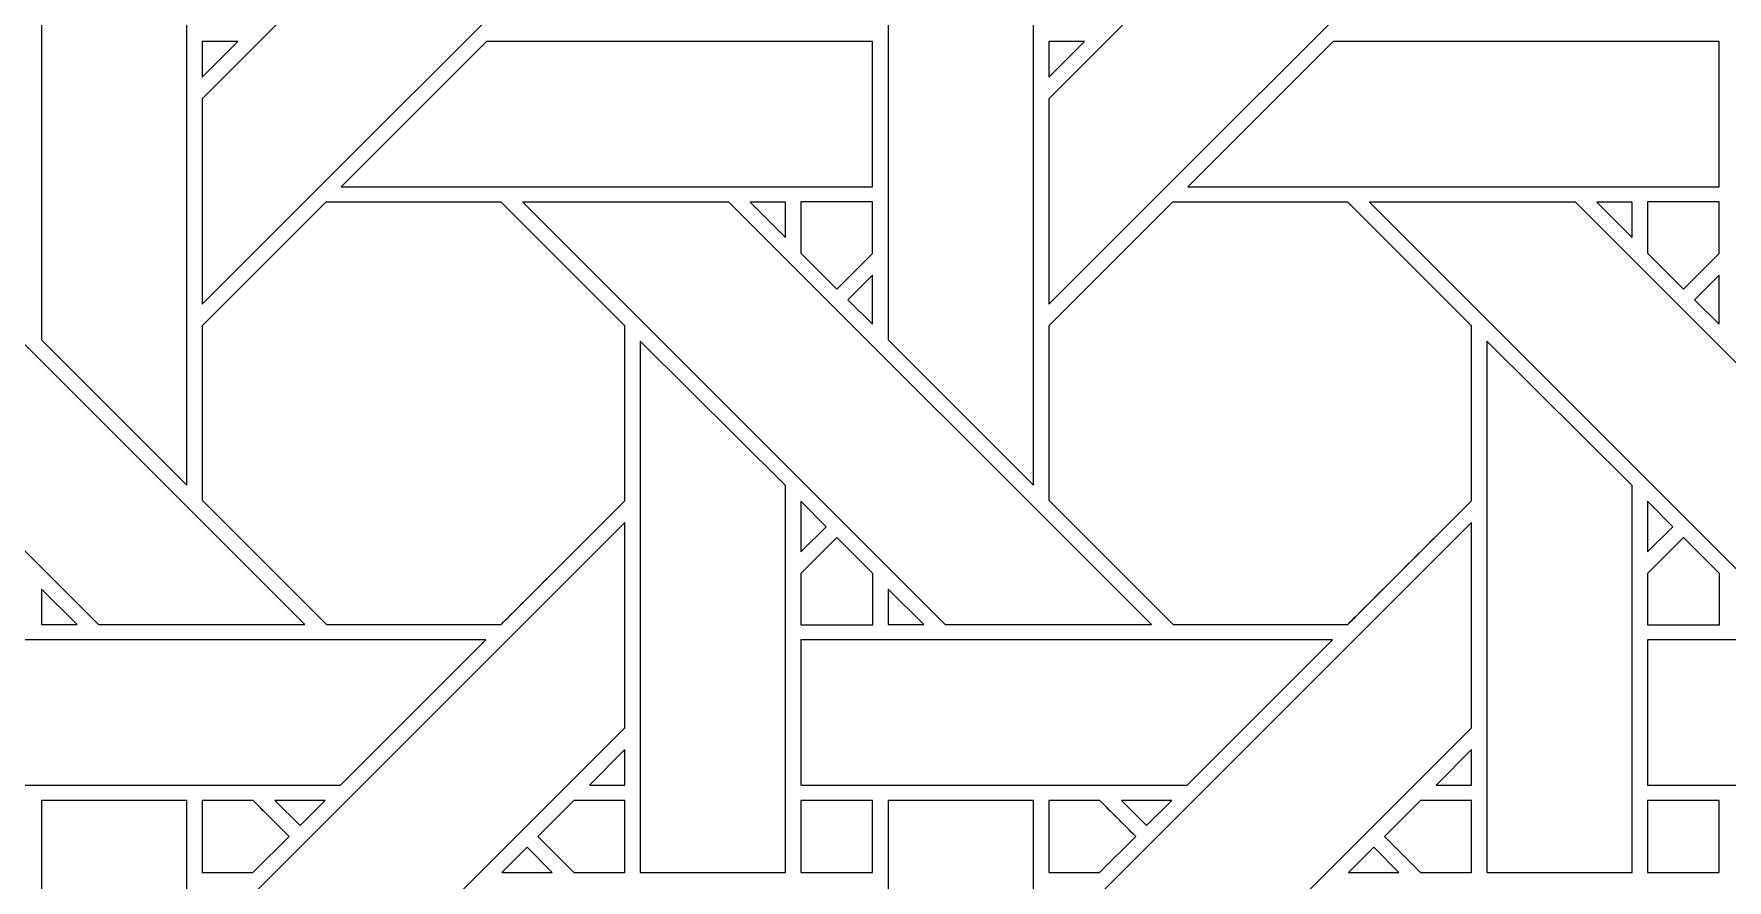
# Model space of a CAD drawing. Header units: inches. Extents: x 4.9 to 19.9, y 1.6 to 16.6.
# Drawn here: x 6.739 to 8.637, y 10.943 to 11.892 of the extents above; entities that cross this region are included whole.
import ezdxf

# ---------------------------------------------------------------- set-up
doc = ezdxf.new("R2010")
doc.units = ezdxf.units.IN
doc.header["$MEASUREMENT"] = 0
doc.layers.add('Design', color=7, linetype='Continuous', lineweight=0)

msp = doc.modelspace()

# ---------------------------------------------------------------- linework, layer by layer
at = {"layer": 'Design'}
for points, knots in [([(4.882854037814669, 16.59476386176223), (4.882854037814669, 16.59476386176223), (4.882854037814669, 1.594763861762152), (4.882854037814669, 1.594763861762152), (4.882854037814669, 1.594763861762152), (19.88285319010416, 1.594763861762152), (19.88285319010416, 1.594763861762152), (19.88285319010416, 1.594763861762152), (19.88285319010416, 16.59476386176223), (19.88285319010416, 16.59476386176223), (19.88285319010416, 16.59476386176223), (4.882854037814669, 16.59476386176223), (4.882854037814669, 16.59476386176223)], [0, 0, 0, 0, 1, 1, 1, 2, 2, 2, 3, 3, 3, 4, 4, 4, 4]), ([(5.683952837729848, 15.79366501657361), (5.683952837729848, 15.79366501657361), (5.683952837729848, 2.395862706950664), (5.683952837729848, 2.395862706950664), (5.683952837729848, 2.395862706950664), (19.08175439018904, 2.395862706950664), (19.08175439018904, 2.395862706950664), (19.08175439018904, 2.395862706950664), (19.08175439018904, 15.79366501657361), (19.08175439018904, 15.79366501657361), (19.08175439018904, 15.79366501657361), (5.683952837729848, 15.79366501657361), (5.683952837729848, 15.79366501657361)], [0, 0, 0, 0, 1, 1, 1, 2, 2, 2, 3, 3, 3, 4, 4, 4, 4]), ([(6.928029378255208, 11.81926812065972), (6.928029378255208, 11.81926812065972), (7.40169949001736, 12.29286363389757), (7.40169949001736, 12.29286363389757), (7.40169949001736, 12.29286363389757), (7.40169949001736, 12.06282806396484), (7.40169949001736, 12.06282806396484), (7.40169949001736, 12.06282806396484), (6.928029378255208, 11.58917151557074), (6.928029378255208, 11.58917151557074), (6.928029378255208, 11.58917151557074), (6.928029378255208, 11.81926812065972), (6.928029378255208, 11.81926812065972)], [0, 0, 0, 0, 1, 1, 1, 2, 2, 2, 3, 3, 3, 4, 4, 4, 4]), ([(7.8767581515842, 11.81926812065972), (7.8767581515842, 11.81926812065972), (8.350429111056858, 12.29285685221354), (8.350429111056858, 12.29285685221354), (8.350429111056858, 12.29285685221354), (8.350429111056858, 12.06282806396484), (8.350429111056858, 12.06282806396484), (8.350429111056858, 12.06282806396484), (7.8767581515842, 11.58917829725477), (7.8767581515842, 11.58917829725477), (7.8767581515842, 11.58917829725477), (7.8767581515842, 11.81926812065972), (7.8767581515842, 11.81926812065972)], [0, 0, 0, 0, 1, 1, 1, 2, 2, 2, 3, 3, 3, 4, 4, 4, 4]), ([(6.910884433322482, 11.98137580023871), (6.910884433322482, 11.98137580023871), (6.910884433322482, 11.38625929090712), (6.910884433322482, 11.38625929090712), (6.910884433322482, 11.38625929090712), (6.747973124186197, 11.54917738172743), (6.747973124186197, 11.54917738172743), (6.747973124186197, 11.54917738172743), (6.747973124186197, 11.98137580023871), (6.747973124186197, 11.98137580023871), (6.747973124186197, 11.98137580023871), (6.910884433322482, 11.98137580023871), (6.910884433322482, 11.98137580023871)], [0, 0, 0, 0, 1, 1, 1, 2, 2, 2, 3, 3, 3, 4, 4, 4, 4]), ([(7.859613206651475, 11.98137580023871), (7.859613206651475, 11.98137580023871), (7.859613206651475, 11.38625929090712), (7.859613206651475, 11.38625929090712), (7.859613206651475, 11.38625929090712), (7.696695115831162, 11.54918416341145), (7.696695115831162, 11.54918416341145), (7.696695115831162, 11.54918416341145), (7.696695115831162, 11.98137580023871), (7.696695115831162, 11.98137580023871), (7.696695115831162, 11.98137580023871), (7.859613206651475, 11.98137580023871), (7.859613206651475, 11.98137580023871)], [0, 0, 0, 0, 1, 1, 1, 2, 2, 2, 3, 3, 3, 4, 4, 4, 4]), ([(6.967867533365884, 11.88346608479817), (6.967867533365884, 11.88346608479817), (6.928029378255208, 11.84363471137152), (6.928029378255208, 11.84363471137152), (6.928029378255208, 11.84363471137152), (6.928029378255208, 11.88346608479817), (6.928029378255208, 11.88346608479817), (6.928029378255208, 11.88346608479817), (6.967867533365884, 11.88346608479817), (6.967867533365884, 11.88346608479817)], [0, 0, 0, 0, 1, 1, 1, 2, 2, 2, 3, 3, 3, 3]), ([(7.246725294325086, 11.88345930311415), (7.246725294325086, 11.88345930311415), (7.679155137803818, 11.88345930311415), (7.679155137803818, 11.88345930311415), (7.679155137803818, 11.88345930311415), (7.679155137803818, 11.72063700358073), (7.679155137803818, 11.72063700358073), (7.679155137803818, 11.72063700358073), (7.083875020345051, 11.72063700358073), (7.083875020345051, 11.72063700358073), (7.083875020345051, 11.72063700358073), (7.246725294325086, 11.88345930311415), (7.246725294325086, 11.88345930311415)], [0, 0, 0, 0, 1, 1, 1, 2, 2, 2, 3, 3, 3, 4, 4, 4, 4]), ([(7.916596306694877, 11.88346608479817), (7.916596306694877, 11.88346608479817), (7.8767581515842, 11.84363471137152), (7.8767581515842, 11.84363471137152), (7.8767581515842, 11.84363471137152), (7.8767581515842, 11.88346608479817), (7.8767581515842, 11.88346608479817), (7.8767581515842, 11.88346608479817), (7.916596306694877, 11.88346608479817), (7.916596306694877, 11.88346608479817)], [0, 0, 0, 0, 1, 1, 1, 2, 2, 2, 3, 3, 3, 3]), ([(8.19545406765408, 11.88345930311415), (8.19545406765408, 11.88345930311415), (8.627877977159288, 11.88345930311415), (8.627877977159288, 11.88345930311415), (8.627877977159288, 11.88345930311415), (8.627877977159288, 11.72063700358073), (8.627877977159288, 11.72063700358073), (8.627877977159288, 11.72063700358073), (8.032604641384548, 11.72063700358073), (8.032604641384548, 11.72063700358073), (8.032604641384548, 11.72063700358073), (8.19545406765408, 11.88345930311415), (8.19545406765408, 11.88345930311415)], [0, 0, 0, 0, 1, 1, 1, 2, 2, 2, 3, 3, 3, 4, 4, 4, 4]), ([(6.569393581814235, 11.70351833767361), (6.569393581814235, 11.70351833767361), (7.043044196234808, 11.22986857096354), (7.043044196234808, 11.22986857096354), (7.043044196234808, 11.22986857096354), (6.812007480197482, 11.22986857096354), (6.812007480197482, 11.22986857096354), (6.812007480197482, 11.22986857096354), (6.338453504774305, 11.70351833767361), (6.338453504774305, 11.70351833767361), (6.338453504774305, 11.70351833767361), (6.569393581814235, 11.70351833767361), (6.569393581814235, 11.70351833767361)], [0, 0, 0, 0, 1, 1, 1, 2, 2, 2, 3, 3, 3, 4, 4, 4, 4]), ([(7.262937757703992, 11.22990078396267), (7.262937757703992, 11.22990078396267), (7.067223442925346, 11.22990078396267), (7.067223442925346, 11.22990078396267), (7.067223442925346, 11.22990078396267), (6.927978515625, 11.36914316813151), (6.927978515625, 11.36914316813151), (6.927978515625, 11.36914316813151), (6.927978515625, 11.56480238172743), (6.927978515625, 11.56480238172743), (6.927978515625, 11.56480238172743), (7.066682603624144, 11.70352342393663), (7.066682603624144, 11.70352342393663), (7.066682603624144, 11.70352342393663), (7.262893676757812, 11.70352342393663), (7.262893676757812, 11.70352342393663), (7.262893676757812, 11.70352342393663), (7.401641845703125, 11.56480577256944), (7.401641845703125, 11.56480577256944), (7.401641845703125, 11.56480577256944), (7.401641845703125, 11.36858791775173), (7.401641845703125, 11.36858791775173), (7.383843315972221, 11.35065290662977), (7.271921793619791, 11.23891279432508), (7.262937757703992, 11.22990078396267)], [0, 0, 0, 0, 1, 1, 1, 2, 2, 2, 3, 3, 3, 4, 4, 4, 5, 5, 5, 6, 6, 6, 7, 7, 7, 8, 8, 8, 8]), ([(6.927978515625, 11.56480238172743), (6.927978515625, 11.56480238172743), (7.066682603624144, 11.70352342393663), (7.066682603624144, 11.70352342393663), (7.066682603624144, 11.70352342393663), (7.262893676757812, 11.70352342393663), (7.262893676757812, 11.70352342393663), (7.262893676757812, 11.70352342393663), (7.401641845703125, 11.56480577256944), (7.401641845703125, 11.56480577256944), (7.401641845703125, 11.56480577256944), (7.401641845703125, 11.36858791775173), (7.401641845703125, 11.36858791775173), (7.384047614203558, 11.35085720486111), (7.272078620062933, 11.23907640245225), (7.262937757703992, 11.22990078396267), (7.262937757703992, 11.22990078396267), (7.067223442925346, 11.22990078396267), (7.067223442925346, 11.22990078396267), (7.067223442925346, 11.22990078396267), (6.927978515625, 11.36914316813151), (6.927978515625, 11.36914316813151), (6.927978515625, 11.36914316813151), (6.927978515625, 11.56480238172743), (6.927978515625, 11.56480238172743)], [0, 0, 0, 0, 1, 1, 1, 2, 2, 2, 3, 3, 3, 4, 4, 4, 5, 5, 5, 6, 6, 6, 7, 7, 7, 8, 8, 8, 8]), ([(7.518116421169704, 11.70351833767361), (7.518116421169704, 11.70351833767361), (7.991759406195746, 11.22986857096354), (7.991759406195746, 11.22986857096354), (7.991759406195746, 11.22986857096354), (7.760737101236978, 11.22986857096354), (7.760737101236978, 11.22986857096354), (7.760737101236978, 11.22986857096354), (7.287182278103298, 11.70351833767361), (7.287182278103298, 11.70351833767361), (7.287182278103298, 11.70351833767361), (7.518116421169704, 11.70351833767361), (7.518116421169704, 11.70351833767361)], [0, 0, 0, 0, 1, 1, 1, 2, 2, 2, 3, 3, 3, 4, 4, 4, 4]), ([(7.581687927246093, 11.70350477430555), (7.581687927246093, 11.70350477430555), (7.581687927246093, 11.66368103027344), (7.581687927246093, 11.66368103027344), (7.581687927246093, 11.66368103027344), (7.542238023546006, 11.70350477430555), (7.542238023546006, 11.70350477430555), (7.542238023546006, 11.70350477430555), (7.581687927246093, 11.70350477430555), (7.581687927246093, 11.70350477430555)], [0, 0, 0, 0, 1, 1, 1, 2, 2, 2, 3, 3, 3, 3]), ([(7.67910427517361, 11.7035403781467), (7.67910427517361, 11.7035403781467), (7.67910427517361, 11.64594184027778), (7.67910427517361, 11.64594184027778), (7.67910427517361, 11.64594184027778), (7.639171176486544, 11.60599178738064), (7.639171176486544, 11.60599178738064), (7.639171176486544, 11.60599178738064), (7.598843892415364, 11.64632924397786), (7.598843892415364, 11.64632924397786), (7.598843892415364, 11.64632924397786), (7.598843892415364, 11.7035403781467), (7.598843892415364, 11.7035403781467), (7.598843892415364, 11.7035403781467), (7.67910427517361, 11.7035403781467), (7.67910427517361, 11.7035403781467)], [0, 0, 0, 0, 1, 1, 1, 2, 2, 2, 3, 3, 3, 4, 4, 4, 5, 5, 5, 5]), ([(7.639171176486544, 11.60599178738064), (7.639171176486544, 11.60599178738064), (7.598843892415364, 11.64632924397786), (7.598843892415364, 11.64632924397786), (7.598843892415364, 11.64632924397786), (7.598843892415364, 11.7035403781467), (7.598843892415364, 11.7035403781467), (7.598843892415364, 11.7035403781467), (7.67910427517361, 11.7035403781467), (7.67910427517361, 11.7035403781467), (7.67910427517361, 11.7035403781467), (7.67910427517361, 11.64594184027778), (7.67910427517361, 11.64594184027778), (7.67910427517361, 11.64594184027778), (7.639171176486544, 11.60599178738064), (7.639171176486544, 11.60599178738064)], [0, 0, 0, 0, 1, 1, 1, 2, 2, 2, 3, 3, 3, 4, 4, 4, 5, 5, 5, 5]), ([(8.015419006347656, 11.70352342393663), (8.015419006347656, 11.70352342393663), (8.211630079481337, 11.70352342393663), (8.211630079481337, 11.70352342393663), (8.211630079481337, 11.70352342393663), (8.350378248426649, 11.56480238172743), (8.350378248426649, 11.56480238172743), (8.350378248426649, 11.56480238172743), (8.350378248426649, 11.36858791775173), (8.350378248426649, 11.36858791775173), (8.332578870985243, 11.35065290662977), (8.2206548055013, 11.23891279432508), (8.211670769585503, 11.22990078396267), (8.211670769585503, 11.22990078396267), (8.015956454806858, 11.22990078396267), (8.015956454806858, 11.22990078396267), (8.015956454806858, 11.22990078396267), (7.876714918348524, 11.36913977728949), (7.876714918348524, 11.36913977728949), (7.876714918348524, 11.36913977728949), (7.876714918348524, 11.56480238172743), (7.876714918348524, 11.56480238172743), (7.876714918348524, 11.56480238172743), (8.015419006347656, 11.70352342393663), (8.015419006347656, 11.70352342393663)], [0, 0, 0, 0, 1, 1, 1, 2, 2, 2, 3, 3, 3, 4, 4, 4, 5, 5, 5, 6, 6, 6, 7, 7, 7, 8, 8, 8, 8]), ([(7.876714918348524, 11.56480238172743), (7.876714918348524, 11.56480238172743), (8.015419006347656, 11.70352342393663), (8.015419006347656, 11.70352342393663), (8.015419006347656, 11.70352342393663), (8.211630079481337, 11.70352342393663), (8.211630079481337, 11.70352342393663), (8.211630079481337, 11.70352342393663), (8.350378248426649, 11.56480238172743), (8.350378248426649, 11.56480238172743), (8.350378248426649, 11.56480238172743), (8.350378248426649, 11.36858791775173), (8.350378248426649, 11.36858791775173), (8.332279629177515, 11.35035366482205), (8.220423380533854, 11.23867458767361), (8.211670769585503, 11.22990078396267), (8.211670769585503, 11.22990078396267), (8.015956454806858, 11.22990078396267), (8.015956454806858, 11.22990078396267), (8.015956454806858, 11.22990078396267), (7.876714918348524, 11.36913977728949), (7.876714918348524, 11.36913977728949), (7.876714918348524, 11.36913977728949), (7.876714918348524, 11.56480238172743), (7.876714918348524, 11.56480238172743)], [0, 0, 0, 0, 1, 1, 1, 2, 2, 2, 3, 3, 3, 4, 4, 4, 5, 5, 5, 6, 6, 6, 7, 7, 7, 8, 8, 8, 8]), ([(8.466851976182724, 11.70351833767361), (8.466851976182724, 11.70351833767361), (8.940494961208765, 11.22986857096354), (8.940494961208765, 11.22986857096354), (8.940494961208765, 11.22986857096354), (8.709465874565971, 11.22986857096354), (8.709465874565971, 11.22986857096354), (8.709465874565971, 11.22986857096354), (8.235904269748264, 11.70351833767361), (8.235904269748264, 11.70351833767361), (8.235904269748264, 11.70351833767361), (8.466851976182724, 11.70351833767361), (8.466851976182724, 11.70351833767361)], [0, 0, 0, 0, 1, 1, 1, 2, 2, 2, 3, 3, 3, 4, 4, 4, 4]), ([(8.530409918891058, 11.70350477430555), (8.530409918891058, 11.70350477430555), (8.530409918891058, 11.66368103027344), (8.530409918891058, 11.66368103027344), (8.530409918891058, 11.66368103027344), (8.490966796875, 11.70350477430555), (8.490966796875, 11.70350477430555), (8.490966796875, 11.70350477430555), (8.530409918891058, 11.70350477430555), (8.530409918891058, 11.70350477430555)], [0, 0, 0, 0, 1, 1, 1, 2, 2, 2, 3, 3, 3, 3]), ([(8.62783728705512, 11.7035403781467), (8.62783728705512, 11.7035403781467), (8.62783728705512, 11.64594184027778), (8.62783728705512, 11.64594184027778), (8.62783728705512, 11.64594184027778), (8.58790757921007, 11.60599178738064), (8.58790757921007, 11.60599178738064), (8.58790757921007, 11.60599178738064), (8.54757605658637, 11.64632924397786), (8.54757605658637, 11.64632924397786), (8.54757605658637, 11.64632924397786), (8.54757605658637, 11.7035403781467), (8.54757605658637, 11.7035403781467), (8.54757605658637, 11.7035403781467), (8.62783728705512, 11.7035403781467), (8.62783728705512, 11.7035403781467)], [0, 0, 0, 0, 1, 1, 1, 2, 2, 2, 3, 3, 3, 4, 4, 4, 5, 5, 5, 5]), ([(8.58790757921007, 11.60599178738064), (8.58790757921007, 11.60599178738064), (8.54757605658637, 11.64632924397786), (8.54757605658637, 11.64632924397786), (8.54757605658637, 11.64632924397786), (8.54757605658637, 11.7035403781467), (8.54757605658637, 11.7035403781467), (8.54757605658637, 11.7035403781467), (8.62783728705512, 11.7035403781467), (8.62783728705512, 11.7035403781467), (8.62783728705512, 11.7035403781467), (8.62783728705512, 11.64594184027778), (8.62783728705512, 11.64594184027778), (8.62783728705512, 11.64594184027778), (8.58790757921007, 11.60599178738064), (8.58790757921007, 11.60599178738064)], [0, 0, 0, 0, 1, 1, 1, 2, 2, 2, 3, 3, 3, 4, 4, 4, 5, 5, 5, 5]), ([(7.679155137803818, 11.62167188856336), (7.679155137803818, 11.62167188856336), (7.679155137803818, 11.56651306152344), (7.679155137803818, 11.56651306152344), (7.679155137803818, 11.56651306152344), (7.651384989420572, 11.59389495849609), (7.651384989420572, 11.59389495849609), (7.651384989420572, 11.59389495849609), (7.679155137803818, 11.62167188856336), (7.679155137803818, 11.62167188856336)], [0, 0, 0, 0, 1, 1, 1, 2, 2, 2, 3, 3, 3, 3]), ([(8.627877977159288, 11.62167188856336), (8.627877977159288, 11.62167188856336), (8.627877977159288, 11.56651306152344), (8.627877977159288, 11.56651306152344), (8.627877977159288, 11.56651306152344), (8.60011461046007, 11.59389495849609), (8.60011461046007, 11.59389495849609), (8.60011461046007, 11.59389495849609), (8.627877977159288, 11.62167188856336), (8.627877977159288, 11.62167188856336)], [0, 0, 0, 0, 1, 1, 1, 2, 2, 2, 3, 3, 3, 3]), ([(7.581599765353732, 11.38555145263672), (7.581599765353732, 11.38555145263672), (7.581599765353732, 10.95186869303385), (7.581599765353732, 10.95186869303385), (7.581599765353732, 10.95186869303385), (7.418838500976562, 10.95186869303385), (7.418838500976562, 10.95186869303385), (7.418838500976562, 10.95186869303385), (7.418838500976562, 11.54769982231988), (7.418838500976562, 11.54769982231988), (7.418838500976562, 11.54769982231988), (7.581599765353732, 11.38555145263672), (7.581599765353732, 11.38555145263672)], [0, 0, 0, 0, 1, 1, 1, 2, 2, 2, 3, 3, 3, 4, 4, 4, 4]), ([(8.530328538682724, 11.38555145263672), (8.530328538682724, 11.38555145263672), (8.530328538682724, 10.95186869303385), (8.530328538682724, 10.95186869303385), (8.530328538682724, 10.95186869303385), (8.367567274305555, 10.95186869303385), (8.367567274305555, 10.95186869303385), (8.367567274305555, 10.95186869303385), (8.367567274305555, 11.54769304063585), (8.367567274305555, 11.54769304063585), (8.367567274305555, 11.54769304063585), (8.530328538682724, 11.38555145263672), (8.530328538682724, 11.38555145263672)], [0, 0, 0, 0, 1, 1, 1, 2, 2, 2, 3, 3, 3, 4, 4, 4, 4]), ([(7.598908318413627, 11.31130048963759), (7.598908318413627, 11.31130048963759), (7.598908318413627, 11.36805894639757), (7.598908318413627, 11.36805894639757), (7.598908318413627, 11.36805894639757), (7.6270997789171, 11.3394792344835), (7.6270997789171, 11.3394792344835), (7.6270997789171, 11.3394792344835), (7.598908318413627, 11.31130048963759), (7.598908318413627, 11.31130048963759)], [0, 0, 0, 0, 1, 1, 1, 2, 2, 2, 3, 3, 3, 3]), ([(8.54763709174262, 11.31130048963759), (8.54763709174262, 11.31130048963759), (8.54763709174262, 11.36805894639757), (8.54763709174262, 11.36805894639757), (8.54763709174262, 11.36805894639757), (8.57582261827257, 11.3394792344835), (8.57582261827257, 11.3394792344835), (8.57582261827257, 11.3394792344835), (8.54763709174262, 11.31130048963759), (8.54763709174262, 11.31130048963759)], [0, 0, 0, 0, 1, 1, 1, 2, 2, 2, 3, 3, 3, 3]), ([(6.928029378255208, 10.8705325656467), (6.928029378255208, 10.8705325656467), (7.40169949001736, 11.3441416422526), (7.40169949001736, 11.3441416422526), (7.40169949001736, 11.3441416422526), (7.40169949001736, 11.11409929063585), (7.40169949001736, 11.11409929063585), (7.40169949001736, 11.11409929063585), (6.928029378255208, 10.64044189453125), (6.928029378255208, 10.64044189453125), (6.928029378255208, 10.64044189453125), (6.928029378255208, 10.8705325656467), (6.928029378255208, 10.8705325656467)], [0, 0, 0, 0, 1, 1, 1, 2, 2, 2, 3, 3, 3, 4, 4, 4, 4]), ([(7.8767581515842, 10.87054612901475), (7.8767581515842, 10.87054612901475), (8.350429111056858, 11.34413486056857), (8.350429111056858, 11.34413486056857), (8.350429111056858, 11.34413486056857), (8.350429111056858, 11.11409929063585), (8.350429111056858, 11.11409929063585), (8.350429111056858, 11.11409929063585), (7.8767581515842, 10.64044867621527), (7.8767581515842, 10.64044867621527), (7.8767581515842, 10.64044867621527), (7.8767581515842, 10.87054612901475), (7.8767581515842, 10.87054612901475)], [0, 0, 0, 0, 1, 1, 1, 2, 2, 2, 3, 3, 3, 4, 4, 4, 4]), ([(7.598857455783419, 11.22965579562717), (7.598857455783419, 11.22965579562717), (7.598857455783419, 11.28694576687283), (7.598857455783419, 11.28694576687283), (7.598857455783419, 11.28694576687283), (7.6391847398546, 11.32727644178602), (7.6391847398546, 11.32727644178602), (7.6391847398546, 11.32727644178602), (7.679512871636283, 11.28695254855685), (7.679512871636283, 11.28695254855685), (7.679512871636283, 11.28695254855685), (7.679512871636283, 11.22965579562717), (7.679512871636283, 11.22965579562717), (7.679512871636283, 11.22965579562717), (7.598857455783419, 11.22965579562717), (7.598857455783419, 11.22965579562717)], [0, 0, 0, 0, 1, 1, 1, 2, 2, 2, 3, 3, 3, 4, 4, 4, 5, 5, 5, 5]), ([(7.6391847398546, 11.32727644178602), (7.6391847398546, 11.32727644178602), (7.679512871636283, 11.28695254855685), (7.679512871636283, 11.28695254855685), (7.679512871636283, 11.28695254855685), (7.679512871636283, 11.22965579562717), (7.679512871636283, 11.22965579562717), (7.679512871636283, 11.22965579562717), (7.598857455783419, 11.22965579562717), (7.598857455783419, 11.22965579562717), (7.598857455783419, 11.22965579562717), (7.598857455783419, 11.28694576687283), (7.598857455783419, 11.28694576687283), (7.598857455783419, 11.28694576687283), (7.6391847398546, 11.32727644178602), (7.6391847398546, 11.32727644178602)], [0, 0, 0, 0, 1, 1, 1, 2, 2, 2, 3, 3, 3, 4, 4, 4, 5, 5, 5, 5]), ([(8.54759301079644, 11.22965579562717), (8.54759301079644, 11.22965579562717), (8.54759301079644, 11.28694237603081), (8.54759301079644, 11.28694237603081), (8.54759301079644, 11.28694237603081), (8.587921142578125, 11.32727644178602), (8.587921142578125, 11.32727644178602), (8.587921142578125, 11.32727644178602), (8.628248426649305, 11.28695254855685), (8.628248426649305, 11.28695254855685), (8.628248426649305, 11.28695254855685), (8.628248426649305, 11.22965579562717), (8.628248426649305, 11.22965579562717), (8.628248426649305, 11.22965579562717), (8.54759301079644, 11.22965579562717), (8.54759301079644, 11.22965579562717)], [0, 0, 0, 0, 1, 1, 1, 2, 2, 2, 3, 3, 3, 4, 4, 4, 5, 5, 5, 5]), ([(8.587921142578125, 11.32727644178602), (8.587921142578125, 11.32727644178602), (8.628248426649305, 11.28695254855685), (8.628248426649305, 11.28695254855685), (8.628248426649305, 11.28695254855685), (8.628248426649305, 11.22965579562717), (8.628248426649305, 11.22965579562717), (8.628248426649305, 11.22965579562717), (8.54759301079644, 11.22965579562717), (8.54759301079644, 11.22965579562717), (8.54759301079644, 11.22965579562717), (8.54759301079644, 11.28694237603081), (8.54759301079644, 11.28694237603081), (8.54759301079644, 11.28694237603081), (8.587921142578125, 11.32727644178602), (8.587921142578125, 11.32727644178602)], [0, 0, 0, 0, 1, 1, 1, 2, 2, 2, 3, 3, 3, 4, 4, 4, 5, 5, 5, 5]), ([(6.748089260525185, 11.22986178927951), (6.748089260525185, 11.22986178927951), (6.748089260525185, 11.26965247260199), (6.748089260525185, 11.26965247260199), (6.748089260525185, 11.26965247260199), (6.787804497612846, 11.22986178927951), (6.787804497612846, 11.22986178927951), (6.787804497612846, 11.22986178927951), (6.748089260525185, 11.22986178927951), (6.748089260525185, 11.22986178927951)], [0, 0, 0, 0, 1, 1, 1, 2, 2, 2, 3, 3, 3, 3]), ([(7.696811252170138, 11.22986178927951), (7.696811252170138, 11.22986178927951), (7.696811252170138, 11.26965247260199), (7.696811252170138, 11.26965247260199), (7.696811252170138, 11.26965247260199), (7.73653327094184, 11.22986178927951), (7.73653327094184, 11.22986178927951), (7.73653327094184, 11.22986178927951), (7.696811252170138, 11.22986178927951), (7.696811252170138, 11.22986178927951)], [0, 0, 0, 0, 1, 1, 1, 2, 2, 2, 3, 3, 3, 3]), ([(6.650185479058172, 11.04992167154948), (6.650185479058172, 11.04992167154948), (6.650185479058172, 11.21260748969184), (6.650185479058172, 11.21260748969184), (6.650185479058172, 11.21260748969184), (7.245887756347656, 11.21260748969184), (7.245887756347656, 11.21260748969184), (7.245887756347656, 11.21260748969184), (7.083153618706596, 11.04992167154948), (7.083153618706596, 11.04992167154948), (7.083153618706596, 11.04992167154948), (6.650185479058172, 11.04992167154948), (6.650185479058172, 11.04992167154948)], [0, 0, 0, 0, 1, 1, 1, 2, 2, 2, 3, 3, 3, 4, 4, 4, 4]), ([(7.598908318413627, 11.04992167154948), (7.598908318413627, 11.04992167154948), (7.598908318413627, 11.21260748969184), (7.598908318413627, 11.21260748969184), (7.598908318413627, 11.21260748969184), (8.19460974799262, 11.21260748969184), (8.19460974799262, 11.21260748969184), (8.19460974799262, 11.21260748969184), (8.031876458062065, 11.04992167154948), (8.031876458062065, 11.04992167154948), (8.031876458062065, 11.04992167154948), (7.598908318413627, 11.04992167154948), (7.598908318413627, 11.04992167154948)], [0, 0, 0, 0, 1, 1, 1, 2, 2, 2, 3, 3, 3, 4, 4, 4, 4]), ([(8.54763709174262, 11.04992167154948), (8.54763709174262, 11.04992167154948), (8.54763709174262, 11.21260748969184), (8.54763709174262, 11.21260748969184), (8.54763709174262, 11.21260748969184), (9.143346150716145, 11.21260748969184), (9.143346150716145, 11.21260748969184), (9.143346150716145, 11.21260748969184), (8.980605231391058, 11.04992167154948), (8.980605231391058, 11.04992167154948), (8.980605231391058, 11.04992167154948), (8.54763709174262, 11.04992167154948), (8.54763709174262, 11.04992167154948)], [0, 0, 0, 0, 1, 1, 1, 2, 2, 2, 3, 3, 3, 4, 4, 4, 4]), ([(7.361936781141492, 11.04994201660156), (7.361936781141492, 11.04994201660156), (7.401706271701388, 11.08970472547743), (7.401706271701388, 11.08970472547743), (7.401706271701388, 11.08970472547743), (7.401706271701388, 11.04994201660156), (7.401706271701388, 11.04994201660156), (7.401706271701388, 11.04994201660156), (7.361936781141492, 11.04994201660156), (7.361936781141492, 11.04994201660156)], [0, 0, 0, 0, 1, 1, 1, 2, 2, 2, 3, 3, 3, 3]), ([(8.310665554470486, 11.04994201660156), (8.310665554470486, 11.04994201660156), (8.350435892740885, 11.08970472547743), (8.350435892740885, 11.08970472547743), (8.350435892740885, 11.08970472547743), (8.350435892740885, 11.04994201660156), (8.350435892740885, 11.04994201660156), (8.350435892740885, 11.04994201660156), (8.310665554470486, 11.04994201660156), (8.310665554470486, 11.04994201660156)], [0, 0, 0, 0, 1, 1, 1, 2, 2, 2, 3, 3, 3, 3]), ([(6.910884433322482, 11.03264702690972), (6.910884433322482, 11.03264702690972), (6.910884433322482, 10.43753051757812), (6.910884433322482, 10.43753051757812), (6.910884433322482, 10.43753051757812), (6.747973124186197, 10.60044776068793), (6.747973124186197, 10.60044776068793), (6.747973124186197, 10.60044776068793), (6.747973124186197, 11.03264702690972), (6.747973124186197, 11.03264702690972), (6.747973124186197, 11.03264702690972), (6.910884433322482, 11.03264702690972), (6.910884433322482, 11.03264702690972)], [0, 0, 0, 0, 1, 1, 1, 2, 2, 2, 3, 3, 3, 4, 4, 4, 4]), ([(6.927978515625, 10.95189412434895), (6.927978515625, 10.95189412434895), (6.927978515625, 11.0326656765408), (6.927978515625, 11.0326656765408), (6.927978515625, 11.0326656765408), (6.98504638671875, 11.0326656765408), (6.98504638671875, 11.0326656765408), (6.99018520779081, 11.02755398220486), (7.020957099066852, 10.99674140082465), (7.025381300184461, 10.99231719970703), (7.025381300184461, 10.99231719970703), (6.984954833984375, 10.95189412434895), (6.984954833984375, 10.95189412434895), (6.984954833984375, 10.95189412434895), (6.927978515625, 10.95189412434895), (6.927978515625, 10.95189412434895)], [0, 0, 0, 0, 1, 1, 1, 2, 2, 2, 3, 3, 3, 4, 4, 4, 5, 5, 5, 5]), ([(7.009556240505641, 11.00818464491102), (7.009556240505641, 11.00818464491102), (7.025381300184461, 10.99231719970703), (7.025381300184461, 10.99231719970703), (7.025381300184461, 10.99231719970703), (6.984954833984375, 10.95189412434895), (6.984954833984375, 10.95189412434895), (6.984954833984375, 10.95189412434895), (6.927978515625, 10.95189412434895), (6.927978515625, 10.95189412434895), (6.927978515625, 10.95189412434895), (6.927978515625, 11.0326656765408), (6.927978515625, 11.0326656765408), (6.927978515625, 11.0326656765408), (6.98504638671875, 11.0326656765408), (6.98504638671875, 11.0326656765408), (6.990396287706162, 11.02734290228949), (7.000285678439669, 11.01747555202908), (7.009556240505641, 11.00818464491102)], [0, 0, 0, 0, 1, 1, 1, 2, 2, 2, 3, 3, 3, 4, 4, 4, 5, 5, 5, 6, 6, 6, 6]), ([(7.009461296929252, 11.03264702690972), (7.009461296929252, 11.03264702690972), (7.065919664171019, 11.03264702690972), (7.065919664171019, 11.03264702690972), (7.065919664171019, 11.03264702690972), (7.037645975748697, 11.0044682820638), (7.037645975748697, 11.0044682820638), (7.037645975748697, 11.0044682820638), (7.009461296929252, 11.03264702690972), (7.009461296929252, 11.03264702690972)], [0, 0, 0, 0, 1, 1, 1, 2, 2, 2, 3, 3, 3, 3]), ([(7.34454345703125, 10.95188395182291), (7.34454345703125, 10.95188395182291), (7.30418480767144, 10.9922629462348), (7.30418480767144, 10.9922629462348), (7.30418480767144, 10.9922629462348), (7.344614664713541, 11.03268941243489), (7.344614664713541, 11.03268941243489), (7.344614664713541, 11.03268941243489), (7.40165540907118, 11.03268941243489), (7.40165540907118, 11.03268941243489), (7.40165540907118, 11.03268941243489), (7.40165540907118, 10.95188395182291), (7.40165540907118, 10.95188395182291), (7.40165540907118, 10.95188395182291), (7.34454345703125, 10.95188395182291), (7.34454345703125, 10.95188395182291)], [0, 0, 0, 0, 1, 1, 1, 2, 2, 2, 3, 3, 3, 4, 4, 4, 5, 5, 5, 5]), ([(7.30418480767144, 10.9922629462348), (7.30418480767144, 10.9922629462348), (7.344614664713541, 11.03268941243489), (7.344614664713541, 11.03268941243489), (7.344614664713541, 11.03268941243489), (7.40165540907118, 11.03268941243489), (7.40165540907118, 11.03268941243489), (7.40165540907118, 11.03268941243489), (7.40165540907118, 10.95188395182291), (7.40165540907118, 10.95188395182291), (7.40165540907118, 10.95188395182291), (7.34454345703125, 10.95188395182291), (7.34454345703125, 10.95188395182291), (7.34454345703125, 10.95188395182291), (7.30418480767144, 10.9922629462348), (7.30418480767144, 10.9922629462348)], [0, 0, 0, 0, 1, 1, 1, 2, 2, 2, 3, 3, 3, 4, 4, 4, 5, 5, 5, 5]), ([(7.598860846625433, 10.9518805609809), (7.598860846625433, 10.9518805609809), (7.598860846625433, 11.0326656765408), (7.598860846625433, 11.0326656765408), (7.598860846625433, 11.0326656765408), (7.67910427517361, 11.0326656765408), (7.67910427517361, 11.0326656765408), (7.67910427517361, 11.0326656765408), (7.67910427517361, 10.9518805609809), (7.67910427517361, 10.9518805609809), (7.67910427517361, 10.9518805609809), (7.598860846625433, 10.9518805609809), (7.598860846625433, 10.9518805609809)], [0, 0, 0, 0, 1, 1, 1, 2, 2, 2, 3, 3, 3, 4, 4, 4, 4]), ([(7.598860846625433, 11.0326656765408), (7.598860846625433, 11.0326656765408), (7.67910427517361, 11.0326656765408), (7.67910427517361, 11.0326656765408), (7.67910427517361, 11.0326656765408), (7.67910427517361, 10.9518805609809), (7.67910427517361, 10.9518805609809), (7.67910427517361, 10.9518805609809), (7.598860846625433, 10.9518805609809), (7.598860846625433, 10.9518805609809), (7.598860846625433, 10.9518805609809), (7.598860846625433, 11.0326656765408), (7.598860846625433, 11.0326656765408)], [0, 0, 0, 0, 1, 1, 1, 2, 2, 2, 3, 3, 3, 4, 4, 4, 4]), ([(7.859613206651475, 11.03264702690972), (7.859613206651475, 11.03264702690972), (7.859613206651475, 10.43753729926215), (7.859613206651475, 10.43753729926215), (7.859613206651475, 10.43753729926215), (7.696695115831162, 10.60045454237196), (7.696695115831162, 10.60045454237196), (7.696695115831162, 10.60045454237196), (7.696695115831162, 11.03264702690972), (7.696695115831162, 11.03264702690972), (7.696695115831162, 11.03264702690972), (7.859613206651475, 11.03264702690972), (7.859613206651475, 11.03264702690972)], [0, 0, 0, 0, 1, 1, 1, 2, 2, 2, 3, 3, 3, 4, 4, 4, 4]), ([(7.933779398600259, 11.0326656765408), (7.938918219672308, 11.02755398220486), (7.96969011094835, 10.99674140082465), (7.974114312065971, 10.99231719970703), (7.974114312065971, 10.99231719970703), (7.933691236707899, 10.95189412434895), (7.933691236707899, 10.95189412434895), (7.933691236707899, 10.95189412434895), (7.876714918348524, 10.95189412434895), (7.876714918348524, 10.95189412434895), (7.876714918348524, 10.95189412434895), (7.876714918348524, 11.0326656765408), (7.876714918348524, 11.0326656765408), (7.876714918348524, 11.0326656765408), (7.933779398600259, 11.0326656765408), (7.933779398600259, 11.0326656765408)], [0, 0, 0, 0, 1, 1, 1, 2, 2, 2, 3, 3, 3, 4, 4, 4, 5, 5, 5, 5]), ([(7.974114312065971, 10.99231719970703), (7.974114312065971, 10.99231719970703), (7.933691236707899, 10.95189412434895), (7.933691236707899, 10.95189412434895), (7.933691236707899, 10.95189412434895), (7.876714918348524, 10.95189412434895), (7.876714918348524, 10.95189412434895), (7.876714918348524, 10.95189412434895), (7.876714918348524, 11.0326656765408), (7.876714918348524, 11.0326656765408), (7.876714918348524, 11.0326656765408), (7.933779398600259, 11.0326656765408), (7.933779398600259, 11.0326656765408), (7.939006381564669, 11.0274658203125), (7.969799465603298, 10.99662526448567), (7.974114312065971, 10.99231719970703)], [0, 0, 0, 0, 1, 1, 1, 2, 2, 2, 3, 3, 3, 4, 4, 4, 5, 5, 5, 5]), ([(7.958183288574218, 11.03264702690972), (7.958183288574218, 11.03264702690972), (8.014649285210503, 11.03264702690972), (8.014649285210503, 11.03264702690972), (8.014649285210503, 11.03264702690972), (7.986368815104166, 11.0044682820638), (7.986368815104166, 11.0044682820638), (7.986368815104166, 11.0044682820638), (7.958183288574218, 11.03264702690972), (7.958183288574218, 11.03264702690972)], [0, 0, 0, 0, 1, 1, 1, 2, 2, 2, 3, 3, 3, 3]), ([(8.29327901204427, 10.95188395182291), (8.29327901204427, 10.95188395182291), (8.252920362684462, 10.9922629462348), (8.252920362684462, 10.9922629462348), (8.252920362684462, 10.9922629462348), (8.293346828884548, 11.03268941243489), (8.293346828884548, 11.03268941243489), (8.293346828884548, 11.03268941243489), (8.350391811794704, 11.03268941243489), (8.350391811794704, 11.03268941243489), (8.350391811794704, 11.03268941243489), (8.350391811794704, 10.95188395182291), (8.350391811794704, 10.95188395182291), (8.350391811794704, 10.95188395182291), (8.29327901204427, 10.95188395182291), (8.29327901204427, 10.95188395182291)], [0, 0, 0, 0, 1, 1, 1, 2, 2, 2, 3, 3, 3, 4, 4, 4, 5, 5, 5, 5]), ([(8.252920362684462, 10.9922629462348), (8.252920362684462, 10.9922629462348), (8.293346828884548, 11.03268941243489), (8.293346828884548, 11.03268941243489), (8.293346828884548, 11.03268941243489), (8.350391811794704, 11.03268941243489), (8.350391811794704, 11.03268941243489), (8.350391811794704, 11.03268941243489), (8.350391811794704, 10.95188395182291), (8.350391811794704, 10.95188395182291), (8.350391811794704, 10.95188395182291), (8.29327901204427, 10.95188395182291), (8.29327901204427, 10.95188395182291), (8.29327901204427, 10.95188395182291), (8.252920362684462, 10.9922629462348), (8.252920362684462, 10.9922629462348)], [0, 0, 0, 0, 1, 1, 1, 2, 2, 2, 3, 3, 3, 4, 4, 4, 5, 5, 5, 5]), ([(8.547596401638454, 10.9518805609809), (8.547596401638454, 10.9518805609809), (8.547596401638454, 11.0326656765408), (8.547596401638454, 11.0326656765408), (8.547596401638454, 11.0326656765408), (8.62783728705512, 11.0326656765408), (8.62783728705512, 11.0326656765408), (8.62783728705512, 11.0326656765408), (8.62783728705512, 10.9518805609809), (8.62783728705512, 10.9518805609809), (8.62783728705512, 10.9518805609809), (8.547596401638454, 10.9518805609809), (8.547596401638454, 10.9518805609809)], [0, 0, 0, 0, 1, 1, 1, 2, 2, 2, 3, 3, 3, 4, 4, 4, 4]), ([(8.547596401638454, 11.0326656765408), (8.547596401638454, 11.0326656765408), (8.62783728705512, 11.0326656765408), (8.62783728705512, 11.0326656765408), (8.62783728705512, 11.0326656765408), (8.62783728705512, 10.9518805609809), (8.62783728705512, 10.9518805609809), (8.62783728705512, 10.9518805609809), (8.547596401638454, 10.9518805609809), (8.547596401638454, 10.9518805609809), (8.547596401638454, 10.9518805609809), (8.547596401638454, 11.0326656765408), (8.547596401638454, 11.0326656765408)], [0, 0, 0, 0, 1, 1, 1, 2, 2, 2, 3, 3, 3, 4, 4, 4, 4]), ([(7.320370144314235, 10.95186869303385), (7.320370144314235, 10.95186869303385), (7.263863457573783, 10.95186869303385), (7.263863457573783, 10.95186869303385), (7.263863457573783, 10.95186869303385), (7.292123582628037, 10.9801288180881), (7.292123582628037, 10.9801288180881), (7.292123582628037, 10.9801288180881), (7.320370144314235, 10.95186869303385), (7.320370144314235, 10.95186869303385)], [0, 0, 0, 0, 1, 1, 1, 2, 2, 2, 3, 3, 3, 3]), ([(8.269092135959202, 10.95186869303385), (8.269092135959202, 10.95186869303385), (8.21258544921875, 10.95186869303385), (8.21258544921875, 10.95186869303385), (8.21258544921875, 10.95186869303385), (8.240845574273003, 10.9801288180881), (8.240845574273003, 10.9801288180881), (8.240845574273003, 10.9801288180881), (8.269092135959202, 10.95186869303385), (8.269092135959202, 10.95186869303385)], [0, 0, 0, 0, 1, 1, 1, 2, 2, 2, 3, 3, 3, 3])]:
    msp.add_open_spline(points, degree=3, knots=knots, dxfattribs=at)

doc.saveas('drawing.dxf')
